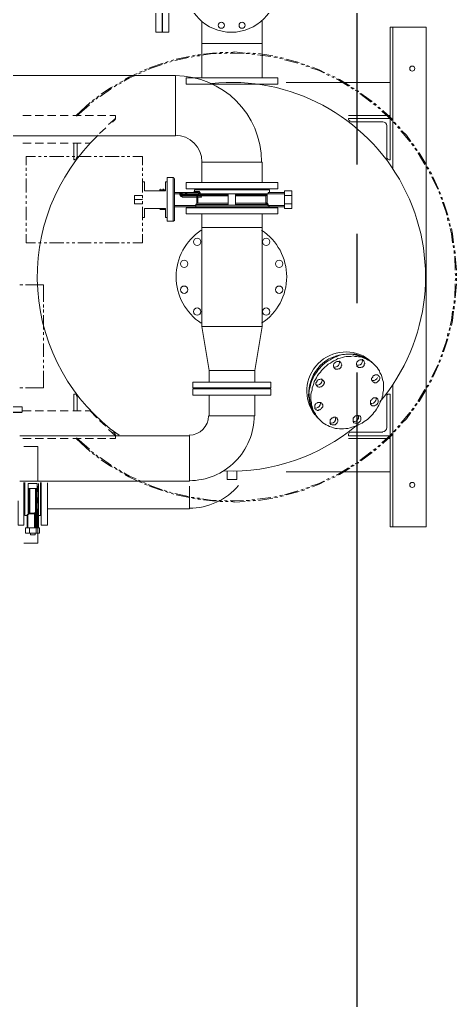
# Model space of a CAD drawing. Extents: x -18489 to 195597, y -1599 to 112111.
# Drawn here: x -15239.9 to -15082.3, y 7103.9 to 7457.1 of the extents above; entities that cross this region are included whole.
import ezdxf

# ---------------------------------------------------------------- set-up
doc = ezdxf.new("R2010")
doc.units = 0
doc.header["$LTSCALE"] = 100
doc.linetypes.add('X-CUB3-L10$0$COL-CEN-LIN', pattern=[3.25, 2.5, -0.25, 0.25, -0.25])
doc.layers.add('188K-SM-03-F10-MECH-EQ-Y2257103$0$Micron CUP L10 CDA EQU$0$M-PHASE1 AREA', color=252, linetype='Continuous')
doc.layers.add('X-CUB3-L10$0$CCL', color=8, linetype='X-CUB3-L10$0$COL-CEN-LIN')

# ---------------------------------------------------------------- blocks, each defined once
blk = doc.blocks.new('X-CUB3-L10$0$CUB3-10')
at = {"layer": 'X-CUB3-L10$0$CCL'}
blk.add_line((-2280, 0), (-2280, 9982.459), dxfattribs=at)
blk = doc.blocks.new('X-CUB3-L10')
at = {"layer": 'X-CUB3-L10$0$CCL'}
blk.add_blockref('X-CUB3-L10$0$CUB3-10', (-12838.15, -720), dxfattribs=at)
blk = doc.blocks.new('188K-SM-03-F10-MECH-EQ-Y2257103$0$矽品二林中科一期-設備-空調$0$ZIN280AH(OD1400TL2135) 外型圖-Model')
at = {"color": 0, "lineweight": 13}
for points in [[(4059.7, 7822.9), (4037.4, 7822.9), (4037.4, 8151.2), (4059.7, 8151.2)], [(4061.8, 7822.9), (4084.1, 7822.9), (4084.1, 8151.2), (4061.8, 8151.2)], [(4146.9, 7658.7), (4146.9, 7636.4), (4477.3, 7636.4), (4477.3, 7658.7)], [(4078, 7141.9), (4078, 7299.9), (4100.3, 7299.9), (4100.3, 7141.9)], [(4146.9, 7259.4), (4477.3, 7259.4), (4477.3, 7281.7), (4146.9, 7281.7)], [(4148.9, 7233.1), (4146.9, 7233.1), (4144.9, 7233.1), (4144.9, 7235.1), (4144.9, 7237.1), (4148.9, 7237.1), (4148.9, 7235.1)], [(4185.4, 7233.1), (4187.4, 7233.1), (4187.4, 7231), (4189.4, 7231), (4189.4, 7229), (4185.4, 7229)], [(4311.1, 7200.6), (4325.2, 7200.6), (4325.2, 7241.2), (4311.1, 7241.2), (4298.9, 7241.2), (4298.9, 7200.6)], [(4501.6, 7241.2), (4442.8, 7241.2)], [(4146.9, 7190.5), (4477.3, 7190.5), (4477.3, 7168.2), (4146.9, 7168.2)], [(4230, 6604.7), (4203.6, 6762.8), (4420.5, 6762.8), (4394.2, 6604.7)], [(4848.2, 6493.3), (4846.1, 6487.2), (4842.1, 6479.1), (4838, 6473), (4834, 6464.9), (4829.9, 6458.8), (4823.8, 6452.7), (4819.8, 6446.7), (4813.7, 6440.6), (4807.6, 6434.5), (4801.5, 6428.4), (4795.5, 6424.4), (4789.4, 6420.3), (4781.3, 6414.2), (4775.2, 6412.2), (4767.1, 6408.1), (4761, 6404.1), (4752.9, 6402.1), (4744.8, 6400), (4738.7, 6398), (4730.6, 6396), (4722.5, 6396), (4714.4, 6394), (4708.3, 6394), (4700.2, 6394), (4692.1, 6396), (4686, 6396), (4677.9, 6398), (4671.8, 6400), (4663.7, 6402.1), (4657.6, 6406.1), (4651.6, 6408.1), (4645.5, 6412.2), (4639.4, 6416.3), (4635.3, 6420.3), (4629.3, 6426.4), (4625.2, 6430.4), (4619.1, 6436.5), (4615.1, 6442.6), (4613.1, 6448.7), (4609, 6454.8), (4604.9, 6460.8), (4602.9, 6469), (4600.9, 6475), (4598.9, 6481.1), (4598.9, 6489.2), (4596.8, 6497.3), (4596.8, 6503.4), (4596.8, 6511.5), (4596.8, 6519.6), (4598.9, 6527.7), (4600.9, 6533.8), (4600.9, 6541.9), (4604.9, 6550), (4607, 6558.1), (4609, 6564.2), (4613.1, 6572.3), (4617.1, 6578.4), (4621.2, 6586.5), (4625.2, 6592.6), (4631.3, 6598.7), (4635.3, 6604.7), (4641.4, 6610.8), (4647.5, 6616.9), (4653.6, 6621), (4659.7, 6627), (4667.8, 6631.1), (4673.9, 6635.2), (4679.9, 6639.2), (4688, 6643.3), (4694.1, 6647.3), (4702.2, 6649.3), (4710.3, 6651.4), (4718.4, 6653.4), (4724.5, 6655.4), (4732.6, 6655.4), (4740.7, 6655.4), (4748.9, 6657.4), (4754.9, 6655.4), (4763, 6655.4), (4769.1, 6653.4), (4777.2, 6653.4), (4783.3, 6651.4), (4791.4, 6647.3), (4797.5, 6645.3), (4803.6, 6641.2), (4809.7, 6639.2), (4815.7, 6635.2), (4821.8, 6629.1), (4825.9, 6625), (4832, 6618.9), (4836, 6614.9), (4840.1, 6608.8), (4844.1, 6602.7), (4846.1, 6596.6), (4850.2, 6590.6), (4852.2, 6582.5), (4854.2, 6576.4), (4856.3, 6568.3), (4858.3, 6562.2), (4858.3, 6554.1), (4858.3, 6546), (4858.3, 6539.9), (4858.3, 6531.8), (4856.3, 6523.7), (4856.3, 6515.6), (4854.2, 6509.5), (4852.2, 6501.4)], [(4787.4, 6639.2), (4785.3, 6641.2), (4783.3, 6641.2), (4781.3, 6643.3), (4779.3, 6643.3), (4775.2, 6643.3), (4773.2, 6643.3), (4771.1, 6641.2), (4767.1, 6639.2), (4765.1, 6637.2), (4763, 6635.2), (4763, 6633.1), (4761, 6629.1), (4761, 6627), (4761, 6625), (4763, 6623), (4763, 6618.9), (4765.1, 6618.9), (4767.1, 6616.9), (4769.1, 6614.9), (4771.1, 6614.9), (4775.2, 6614.9), (4777.2, 6614.9), (4779.3, 6616.9), (4783.3, 6616.9), (4785.3, 6618.9), (4787.4, 6621), (4789.4, 6623), (4789.4, 6627), (4791.4, 6629.1), (4791.4, 6631.1), (4789.4, 6635.2), (4789.4, 6637.2)], [(4704.3, 6633.1), (4702.2, 6635.2), (4700.2, 6635.2), (4698.2, 6637.2), (4696.2, 6637.2), (4692.1, 6637.2), (4690.1, 6637.2), (4688, 6635.2), (4684, 6633.1), (4682, 6631.1), (4679.9, 6629.1), (4679.9, 6627), (4677.9, 6625), (4677.9, 6621), (4677.9, 6618.9), (4679.9, 6616.9), (4679.9, 6614.9), (4682, 6612.9), (4684, 6610.8), (4686, 6608.8), (4688, 6608.8), (4692.1, 6608.8), (4694.1, 6608.8), (4696.2, 6610.8), (4700.2, 6610.8), (4702.2, 6612.9), (4704.3, 6614.9), (4706.3, 6616.9), (4706.3, 6621), (4708.3, 6623), (4708.3, 6625), (4706.3, 6629.1), (4706.3, 6631.1)], [(4641.4, 6568.3), (4639.4, 6570.3), (4637.4, 6572.3), (4635.3, 6572.3), (4633.3, 6574.3), (4629.3, 6572.3), (4627.2, 6572.3), (4625.2, 6572.3), (4623.2, 6570.3), (4619.1, 6568.3), (4619.1, 6566.2), (4617.1, 6562.2), (4615.1, 6560.2), (4615.1, 6558.1), (4615.1, 6554.1), (4617.1, 6552.1), (4617.1, 6550), (4619.1, 6548), (4621.2, 6546), (4623.2, 6546), (4625.2, 6543.9), (4629.3, 6543.9), (4631.3, 6546), (4633.3, 6546), (4637.4, 6548), (4639.4, 6550), (4641.4, 6552.1), (4643.5, 6554.1), (4643.5, 6556.1), (4645.5, 6560.2), (4645.5, 6562.2), (4643.5, 6564.2), (4643.5, 6566.2)], [(4842.1, 6584.5), (4840.1, 6586.5), (4838, 6588.5), (4836, 6588.5), (4834, 6588.5), (4829.9, 6588.5), (4827.9, 6588.5), (4825.9, 6586.5), (4823.8, 6586.5), (4819.8, 6584.5), (4819.8, 6580.4), (4817.8, 6578.4), (4815.7, 6576.4), (4815.7, 6574.3), (4815.7, 6570.3), (4817.8, 6568.3), (4817.8, 6566.2), (4819.8, 6564.2), (4821.8, 6562.2), (4823.8, 6562.2), (4825.9, 6560.2), (4829.9, 6560.2), (4832, 6560.2), (4836, 6562.2), (4838, 6564.2), (4840.1, 6566.2), (4842.1, 6568.3), (4844.1, 6570.3), (4844.1, 6572.3), (4846.1, 6574.3), (4846.1, 6578.4), (4846.1, 6580.4), (4844.1, 6582.5)], [(4171.2, 6541.9), (4452.9, 6541.9), (4452.9, 6562.2), (4171.2, 6562.2)], [(4171.2, 6537.9), (4452.9, 6537.9), (4452.9, 6515.6), (4171.2, 6515.6)], [(4838, 6501.4), (4836, 6503.4), (4834, 6505.4), (4829.9, 6505.4), (4827.9, 6505.4), (4825.9, 6505.4), (4821.8, 6505.4), (4819.8, 6503.4), (4817.8, 6501.4), (4815.7, 6499.4), (4813.7, 6497.3), (4811.7, 6495.3), (4811.7, 6493.3), (4811.7, 6489.2), (4811.7, 6487.2), (4811.7, 6485.2), (4811.7, 6483.1), (4813.7, 6481.1), (4815.7, 6479.1), (4817.8, 6477.1), (4821.8, 6477.1), (4823.8, 6477.1), (4825.9, 6477.1), (4829.9, 6479.1), (4832, 6481.1), (4834, 6481.1), (4836, 6483.1), (4838, 6487.2), (4840.1, 6489.2), (4840.1, 6491.2), (4840.1, 6495.3), (4840.1, 6497.3), (4838, 6499.4)], [(3555.1, 6473), (3555.1, 6454.8), (3429.4, 6454.8), (3429.4, 6473)], [(4637.4, 6485.2), (4635.3, 6487.2), (4633.3, 6489.2), (4629.3, 6489.2), (4627.2, 6489.2), (4625.2, 6489.2), (4621.2, 6489.2), (4619.1, 6487.2), (4617.1, 6487.2), (4615.1, 6485.2), (4613.1, 6483.1), (4611, 6479.1), (4611, 6477.1), (4611, 6475), (4611, 6471), (4611, 6469), (4611, 6466.9), (4613.1, 6464.9), (4615.1, 6462.9), (4617.1, 6462.9), (4621.2, 6460.8), (4623.2, 6460.8), (4625.2, 6462.9), (4629.3, 6462.9), (4631.3, 6464.9), (4633.3, 6466.9), (4635.3, 6469), (4637.4, 6471), (4639.4, 6473), (4639.4, 6475), (4639.4, 6479.1), (4639.4, 6481.1), (4637.4, 6483.1)], [(4692.1, 6432.5), (4690.1, 6434.5), (4688, 6434.5), (4686, 6436.5), (4682, 6436.5), (4679.9, 6436.5), (4675.9, 6434.5), (4673.9, 6434.5), (4671.8, 6432.5), (4669.8, 6430.4), (4667.8, 6428.4), (4665.8, 6426.4), (4665.8, 6422.3), (4665.8, 6420.3), (4665.8, 6418.3), (4665.8, 6414.2), (4667.8, 6412.2), (4667.8, 6410.2), (4669.8, 6410.2), (4673.9, 6408.1), (4675.9, 6408.1), (4677.9, 6408.1), (4682, 6408.1), (4684, 6408.1), (4686, 6410.2), (4688, 6412.2), (4690.1, 6414.2), (4692.1, 6416.3), (4694.1, 6420.3), (4694.1, 6422.3), (4694.1, 6424.4), (4694.1, 6426.4), (4692.1, 6430.4)], [(4775.2, 6438.5), (4773.2, 6440.6), (4771.1, 6440.6), (4769.1, 6442.6), (4765.1, 6442.6), (4763, 6442.6), (4761, 6440.6), (4757, 6440.6), (4754.9, 6438.5), (4752.9, 6436.5), (4750.9, 6434.5), (4748.9, 6432.5), (4748.9, 6428.4), (4748.9, 6426.4), (4748.9, 6424.4), (4748.9, 6420.3), (4750.9, 6418.3), (4750.9, 6416.3), (4752.9, 6416.3), (4757, 6414.2), (4759, 6414.2), (4761, 6414.2), (4765.1, 6414.2), (4767.1, 6414.2), (4769.1, 6416.3), (4771.1, 6418.3), (4773.2, 6420.3), (4775.2, 6422.3), (4777.2, 6426.4), (4777.2, 6428.4), (4777.2, 6430.4), (4777.2, 6434.5), (4777.2, 6436.5)], [(3609.8, 6057.5), (3609.8, 6053.5), (3605.7, 6053.5), (3605.7, 6057.5)], [(3609.8, 6041.3), (3609.8, 6037.2), (3605.7, 6037.2), (3605.7, 6041.3)]]:
    blk.add_lwpolyline(points, close=True, dxfattribs=at)
for points in [[(4203.6, 7863.4), (4203.6, 7658.7)], [(4420.5, 7863.4), (4420.5, 7658.7)], [(4882.6, 6369.6), (4882.6, 6041.3), (5012.3, 6041.3), (5012.3, 7841.1), (4882.6, 7841.1), (4882.6, 7512.8)], [(4892.8, 7332.4), (4892.8, 7841.1)], [(4203.6, 7782.3), (4420.5, 7782.3)], [(4179.3, 7739.8), (4169.2, 7737.7)], [(4195.5, 7737.7), (4185.4, 7737.7)], [(4199.6, 7741.8), (4189.4, 7741.8)], [(4254.3, 7745.9), (4242.1, 7745.9), (4203.6, 7739.8)], [(4258.4, 7747.9), (4242.1, 7747.9), (4209.7, 7743.8)], [(4274.6, 7745.9), (4264.4, 7745.9)], [(4278.6, 7749.9), (4268.5, 7749.9)], [(4294.8, 7747.9), (4284.7, 7745.9)], [(4298.9, 7749.9), (4288.8, 7749.9)], [(4353.6, 7745.9), (4321.2, 7747.9), (4305, 7747.9)], [(4359.7, 7747.9), (4321.2, 7751.9), (4309, 7749.9)], [(4373.9, 7745.9), (4363.8, 7745.9)], [(4377.9, 7747.9), (4367.8, 7747.9)], [(4394.2, 7743.8), (4384, 7743.8)], [(4398.2, 7745.9), (4388.1, 7747.9)], [(4452.9, 7735.7), (4404.3, 7741.8)], [(4459, 7737.7), (4408.3, 7745.9)], [(4059.7, 7707.3), (4013.1, 7691.1), (4011.1, 7689.1)], [(4063.8, 7711.4), (4015.1, 7695.2)], [(4078, 7713.4), (4067.8, 7709.4)], [(4082, 7717.5), (4071.9, 7713.4)], [(4096.2, 7719.5), (4088.1, 7715.4)], [(4102.3, 7723.6), (4092.2, 7719.5)], [(4155, 7731.7), (4106.3, 7721.5)], [(4159, 7735.7), (4110.4, 7725.6)], [(4175.3, 7735.7), (4165.1, 7733.7)], [(4473.2, 7731.7), (4463.1, 7733.7)], [(4477.3, 7733.7), (4467.1, 7735.7)], [(4493.5, 7727.6), (4483.3, 7729.6)], [(4497.5, 7729.6), (4487.4, 7731.7)], [(4550.2, 7711.4), (4501.6, 7723.6)], [(4554.3, 7713.4), (4507.7, 7725.6)], [(4568.5, 7705.3), (4560.4, 7709.4)], [(4574.5, 7707.3), (4564.4, 7709.4)], [(4592.8, 7699.2), (4582.7, 7703.3)], [(3966.5, 7668.8), (3942.2, 7658.7), (3921.9, 7646.5)], [(3970.6, 7674.9), (3940.1, 7660.7), (3926, 7652.6)], [(3984.7, 7676.9), (3974.6, 7672.9)], [(3988.8, 7683), (3978.7, 7679)], [(4003, 7685), (3992.8, 7681)], [(4007, 7691.1), (3996.9, 7687.1)], [(4588.7, 7699.2), (4578.6, 7701.3)], [(4643.5, 7676.9), (4627.2, 7685), (4596.8, 7695.2)], [(4647.5, 7676.9), (4627.2, 7687.1), (4602.9, 7697.2)], [(4661.7, 7666.8), (4653.6, 7670.9)], [(4665.8, 7668.8), (4657.6, 7672.9)], [(2387.6, 7449.9), (4108.4, 7449.9), (4108.4, 7666.8), (2387.6, 7666.8)], [(3895.6, 7632.3), (3887.5, 7626.3)], [(3899.6, 7636.4), (3891.5, 7632.3)], [(3913.8, 7640.5), (3903.7, 7636.4)], [(3917.9, 7646.5), (3907.7, 7642.5)], [(4882.6, 7642.5), (4507.7, 7642.5)], [(4679.9, 7658.7), (4671.8, 7662.8)], [(4684, 7660.7), (4675.9, 7664.8)], [(4732.6, 7628.3), (4698.2, 7650.6), (4688, 7654.6)], [(4736.7, 7630.3), (4700.2, 7652.6), (4694.1, 7654.6)], [(3877.3, 7622.2), (3873.3, 7618.2), (3836.8, 7591.8)], [(3881.4, 7626.3), (3873.3, 7622.2), (3840.8, 7599.9)], [(4748.9, 7618.2), (4740.7, 7624.2)], [(4752.9, 7620.2), (4744.8, 7624.2)], [(4767.1, 7608), (4765.1, 7610.1), (4757, 7614.1)], [(4769.1, 7608), (4767.1, 7612.1), (4761, 7614.1)], [(4813.7, 7571.5), (4773.2, 7601.9)], [(4817.8, 7573.6), (4777.2, 7601.9)], [(3800.3, 7569.5), (3749.6, 7522.9)], [(3798.3, 7561.4), (3751.7, 7520.9)], [(3812.5, 7575.6), (3810.4, 7573.6), (3804.4, 7569.5)], [(3816.5, 7581.7), (3808.4, 7575.6)], [(3828.7, 7587.8), (3820.6, 7581.7)], [(3832.7, 7593.8), (3824.6, 7587.8)], [(4829.9, 7559.4), (4827.9, 7561.4), (4821.8, 7565.5)], [(4834, 7561.4), (4829.9, 7563.4), (4825.9, 7567.5)], [(4844.1, 7547.2), (4838, 7553.3)], [(4848.2, 7547.2), (4842.1, 7553.3)], [(4888.7, 7504.7), (4886.7, 7508.7), (4852.2, 7539.1)], [(4892.8, 7506.7), (4888.7, 7510.7), (4856.3, 7541.1)], [(3587.5, 7522.9), (3557.1, 7522.9)], [(3632.1, 7522.9), (3601.7, 7522.9)], [(3676.7, 7522.9), (3646.3, 7522.9)], [(3721.3, 7522.9), (3692.9, 7522.9)], [(3767.9, 7522.9), (3737.5, 7522.9)], [(3812.5, 7522.9), (3782.1, 7522.9)], [(3857, 7522.9), (3826.6, 7522.9)], [(3867.2, 7490.5), (3891.5, 7512.8), (3891.5, 7522.9), (3871.2, 7522.9)], [(3877.3, 7500.6), (3883.4, 7500.6)], [(3889.5, 7512.8), (3891.5, 7512.8), (3891.5, 7508.7)], [(4882.6, 7522.9), (4732.6, 7522.9)], [(4878.6, 7362.8), (4882.6, 7362.8), (4882.6, 7512.8), (4732.6, 7512.8), (4732.6, 7508.7)], [(4856.3, 7500.6), (4740.7, 7500.6)], [(4902.9, 7490.5), (4894.8, 7498.6)], [(4904.9, 7490.5), (4898.8, 7498.6)], [(3834.8, 7458), (3857, 7478.3)], [(4870.5, 7484.4), (4870.5, 7370.9)], [(4915.1, 7476.3), (4909, 7482.4)], [(4919.1, 7476.3), (4913, 7484.4)], [(4953.6, 7429.7), (4937.3, 7449.9), (4921.1, 7468.2)], [(4957.6, 7429.7), (4941.4, 7452), (4925.2, 7468.2)], [(3587.5, 7423.6), (3557.1, 7423.6)], [(3632.1, 7423.6), (3601.7, 7423.6)], [(3676.7, 7423.6), (3646.3, 7423.6)], [(3721.3, 7423.6), (3692.9, 7423.6)], [(3767.9, 7423.6), (3737.5, 7423.6)], [(3741.5, 7423.6), (3741.5, 7362.8), (3745.6, 7362.8)], [(3753.7, 7423.6), (3753.7, 7370.9)], [(3824.6, 7447.9), (3800.3, 7423.6), (3782.1, 7423.6)], [(4965.7, 7413.5), (4959.6, 7421.6)], [(4969.8, 7413.5), (4963.7, 7421.6)], [(4977.9, 7397.2), (4971.8, 7405.3)], [(4979.9, 7397.2), (4973.8, 7405.3)], [(5008.3, 7346.6), (4984, 7387.1), (4984, 7389.1)], [(5012.3, 7346.6), (4988, 7389.1), (4986, 7389.1)], [(3569.2, 7344.5), (3569.2, 7374.9), (3603.7, 7374.9)], [(3624, 7374.9), (3613.8, 7374.9)], [(3644.2, 7374.9), (3634.1, 7374.9)], [(3705, 7374.9), (3654.4, 7374.9)], [(3725.3, 7374.9), (3715.2, 7374.9)], [(3745.6, 7374.9), (3735.4, 7374.9)], [(3804.4, 7374.9), (3755.7, 7374.9)], [(3824.6, 7374.9), (3814.5, 7374.9)], [(3844.9, 7374.9), (3834.8, 7374.9)], [(3905.7, 7374.9), (3855, 7374.9)], [(3923.9, 7374.9), (3913.8, 7374.9)], [(3944.2, 7374.9), (3934.1, 7374.9)], [(3954.3, 7374.9), (3988.8, 7374.9), (3988.8, 7344.5)], [(4203.6, 7281.7), (4203.6, 7354.7), (4420.5, 7354.7), (4420.5, 7281.7)], [(3569.2, 7324.3), (3569.2, 7334.4)], [(3569.2, 7306), (3569.2, 7314.1)], [(3988.8, 7334.4), (3988.8, 7324.3)], [(3988.8, 7314.1), (3988.8, 7306)], [(5018.4, 7328.3), (5014.4, 7338.5)], [(5022.5, 7330.4), (5016.4, 7338.5)], [(5028.6, 7312.1), (5024.5, 7318.2), (5024.5, 7320.2)], [(5032.6, 7312.1), (5028.6, 7320.2), (5026.5, 7320.2)], [(3569.2, 7245.2), (3569.2, 7295.9)], [(3988.8, 7295.9), (3988.8, 7245.2)], [(4078, 7283.7), (4071.9, 7283.7), (4071.9, 7251.3), (3996.9, 7251.3), (3996.9, 7283.7), (3988.8, 7283.7)], [(4104.3, 7295.9), (4104.3, 7143.9)], [(5054.9, 7257.4), (5032.6, 7302)], [(5056.9, 7257.4), (5036.7, 7302)], [(4053.7, 7253.3), (4053.7, 7251.3)], [(4063.8, 7251.3), (4063.8, 7255.4), (4055.7, 7255.4), (4055.7, 7251.3)], [(4065.8, 7253.3), (4065.8, 7251.3)], [(4071.9, 7255.4), (4067.8, 7255.4), (4067.8, 7251.3)], [(4104.3, 7241.2), (4124.6, 7241.2), (4124.6, 7243.2), (4126.6, 7243.2), (4128.6, 7245.2), (4130.7, 7245.2), (4132.7, 7245.2), (4134.7, 7245.2)], [(4104.3, 7245.2), (4132.7, 7245.2)], [(4146.9, 7245.2), (4134.7, 7245.2), (4132.7, 7245.2), (4132.7, 7243.2), (4132.7, 7241.2), (4128.6, 7241.2), (4128.6, 7237.1), (4132.7, 7237.1), (4132.7, 7241.2), (4144.9, 7241.2), (4144.9, 7243.2), (4146.9, 7245.2), (4148.9, 7245.2), (4148.9, 7243.2), (4148.9, 7241.2), (4193.5, 7241.2), (4193.5, 7239.1), (4193.5, 7237.1), (4148.9, 7237.1), (4148.9, 7241.2), (4144.9, 7241.2), (4144.9, 7237.1), (4132.7, 7237.1), (4132.7, 7235.1), (4132.7, 7233.1), (4134.7, 7233.1), (4146.9, 7233.1)], [(4148.9, 7245.2), (4189.4, 7245.2), (4191.5, 7245.2), (4191.5, 7243.2), (4193.5, 7243.2), (4193.5, 7241.2)], [(4446.9, 7245.2), (4446.9, 7255.4), (4311.1, 7255.4), (4177.3, 7255.4), (4177.3, 7249.3), (4193.5, 7249.3), (4195.5, 7249.3), (4195.5, 7247.3), (4195.5, 7245.2), (4197.6, 7245.2), (4197.6, 7243.2), (4197.6, 7241.2), (4298.9, 7241.2)], [(4325.2, 7241.2), (4442.8, 7241.2), (4442.8, 7243.2), (4442.8, 7245.2), (4501.6, 7245.2), (4442.8, 7245.2)], [(4501.6, 7204.7), (4501.6, 7188.5), (4527.9, 7188.5), (4527.9, 7251.3), (4501.6, 7251.3), (4501.6, 7235.1), (4501.6, 7204.7), (4527.9, 7204.7)], [(5061, 7239.1), (5059, 7247.3), (5059, 7249.3)], [(5065, 7239.1), (5061, 7249.3)], [(3569.2, 7225), (3569.2, 7235.1)], [(3569.2, 7204.7), (3569.2, 7214.8)], [(3988.8, 7204.7), (3960.4, 7204.7), (3960.4, 7235.1), (3988.8, 7235.1)], [(3988.8, 7220.9), (3960.4, 7220.9)], [(3988.8, 7235.1), (3988.8, 7225)], [(3988.8, 7214.8), (3988.8, 7204.7)], [(4128.6, 7237.1), (4124.6, 7237.1), (4124.6, 7241.2), (4128.6, 7241.2)], [(4298.9, 7202.7), (4185.4, 7202.7), (4185.4, 7229), (4132.7, 7229), (4132.7, 7233.1), (4134.7, 7233.1)], [(4148.9, 7233.1), (4195.5, 7233.1)], [(4298.9, 7206.7), (4189.4, 7206.7), (4189.4, 7229), (4199.6, 7229), (4201.6, 7229), (4201.6, 7231), (4203.6, 7233.1)], [(4197.6, 7241.2), (4193.5, 7241.2), (4197.6, 7241.2)], [(4193.5, 7237.1), (4195.5, 7235.1), (4199.6, 7235.1)], [(4298.9, 7233.1), (4203.6, 7233.1), (4201.6, 7235.1), (4199.6, 7237.1), (4298.9, 7237.1)], [(4325.2, 7237.1), (4438.7, 7237.1), (4438.7, 7206.7)], [(4325.2, 7233.1), (4434.7, 7233.1), (4434.7, 7206.7), (4436.7, 7206.7), (4438.7, 7206.7), (4438.7, 7202.7)], [(4438.7, 7237.1), (4438.7, 7237.1)], [(4501.6, 7235.1), (4527.9, 7235.1)], [(5069.1, 7220.9), (5065, 7229)], [(5071.1, 7220.9), (5069.1, 7229)], [(5087.3, 7164.2), (5085.3, 7174.3), (5071.1, 7210.8)], [(5091.4, 7164.2), (5087.3, 7174.3), (5075.2, 7210.8)], [(3569.2, 7145.9), (3569.2, 7194.6)], [(3988.8, 7194.6), (3988.8, 7145.9)], [(3988.8, 7156), (3996.9, 7156), (3996.9, 7188.5), (4071.9, 7188.5), (4071.9, 7156), (4078, 7156)], [(4053.7, 7188.5), (4053.7, 7186.4)], [(4055.7, 7188.5), (4055.7, 7184.4), (4063.8, 7184.4), (4063.8, 7188.5)], [(4065.8, 7188.5), (4065.8, 7186.4)], [(4067.8, 7188.5), (4067.8, 7184.4), (4071.9, 7184.4)], [(4298.9, 7200.6), (4181.3, 7200.6), (4181.3, 7198.6), (4181.3, 7196.6), (4181.3, 7194.6), (4104.3, 7194.6)], [(4104.3, 7198.6), (4181.3, 7198.6)], [(4177.3, 7194.6), (4177.3, 7194.6)], [(4177.3, 7194.6), (4311.1, 7194.6), (4444.8, 7194.6)], [(4185.4, 7202.7), (4185.4, 7202.7)], [(4325.2, 7202.7), (4438.7, 7202.7), (4436.7, 7204.7), (4434.7, 7204.7), (4434.7, 7206.7), (4325.2, 7206.7)], [(4325.2, 7200.6), (4440.8, 7200.6), (4440.8, 7198.6), (4444.8, 7198.6), (4444.8, 7200.6), (4440.8, 7200.6)], [(4444.8, 7198.6), (4501.6, 7198.6), (4444.8, 7198.6), (4444.8, 7196.6), (4446.9, 7194.6), (4501.6, 7194.6), (4446.9, 7194.6)], [(4203.6, 7168.2), (4203.6, 6762.8)], [(4420.5, 7168.2), (4420.5, 6762.8)], [(5091.4, 7143.9), (5089.4, 7154)], [(5095.4, 7143.9), (5093.4, 7154)], [(3569.2, 7125.6), (3569.2, 7135.8)], [(3569.2, 7105.4), (3569.2, 7115.5)], [(3988.8, 7135.8), (3988.8, 7125.6)], [(3988.8, 7115.5), (3988.8, 7105.4)], [(4203.6, 7119.6), (4420.5, 7119.6)], [(5097.5, 7123.6), (5095.4, 7133.7)], [(5099.5, 7123.6), (5097.5, 7133.7)], [(5107.6, 7064.8), (5103.5, 7097.3), (5099.5, 7115.5)], [(5111.7, 7064.8), (5107.6, 7097.3), (5103.5, 7115.5)], [(3603.7, 7064.8), (3569.2, 7064.8), (3569.2, 7095.2)], [(3988.8, 7095.2), (3988.8, 7064.8), (3954.3, 7064.8)], [(3624, 7064.8), (3613.8, 7064.8)], [(3644.2, 7064.8), (3634.1, 7064.8)], [(3705, 7064.8), (3654.4, 7064.8)], [(3725.3, 7064.8), (3715.2, 7064.8)], [(3745.6, 7064.8), (3735.4, 7064.8)], [(3804.4, 7064.8), (3755.7, 7064.8)], [(3824.6, 7064.8), (3814.5, 7064.8)], [(3844.9, 7064.8), (3834.8, 7064.8)], [(3905.7, 7064.8), (3855, 7064.8)], [(3923.9, 7064.8), (3913.8, 7064.8)], [(3944.2, 7064.8), (3934.1, 7064.8)], [(5111.7, 7046.6), (5109.6, 7054.7)], [(5113.7, 7046.6), (5113.7, 7054.7)], [(5113.7, 7026.3), (5113.7, 7036.5)], [(5117.7, 7026.3), (5115.7, 7036.5)], [(5117.7, 6965.5), (5115.7, 7016.2)], [(5121.8, 6965.5), (5117.7, 7016.2)], [(5119.8, 6945.3), (5117.7, 6955.4)], [(5117.7, 6927), (5119.8, 6937.1)], [(5121.8, 6945.3), (5121.8, 6955.4)], [(5121.8, 6927), (5121.8, 6937.1)], [(3557.1, 6912.8), (3546.9, 6912.8)], [(3632.1, 6852), (3632.1, 6912.8), (3567.2, 6912.8)], [(5115.7, 6866.2), (5117.7, 6916.9)], [(5117.7, 6866.2), (5121.8, 6916.9)], [(5113.7, 6845.9), (5113.7, 6856.1)], [(5115.7, 6845.9), (5117.7, 6856.1)], [(3632.1, 6841.9), (3632.1, 6831.8)], [(3632.1, 6823.6), (3632.1, 6813.5)], [(5109.6, 6825.7), (5111.7, 6835.8)], [(5113.7, 6825.7), (5113.7, 6835.8)], [(3632.1, 6803.4), (3632.1, 6752.7)], [(5099.5, 6766.9), (5103.5, 6785.1), (5107.6, 6817.6)], [(5103.5, 6766.9), (5107.6, 6785.1), (5111.7, 6817.6)], [(5095.4, 6748.7), (5097.5, 6758.8)], [(5097.5, 6748.7), (5099.5, 6758.8)], [(3632.1, 6742.6), (3632.1, 6732.4)], [(3632.1, 6722.3), (3632.1, 6712.2)], [(5071.1, 6671.6), (5085.3, 6708.1), (5087.3, 6718.2)], [(5075.2, 6671.6), (5087.3, 6708.1), (5091.4, 6718.2)], [(5089.4, 6728.4), (5091.4, 6738.5)], [(5093.4, 6728.4), (5095.4, 6738.5)], [(3632.1, 6702), (3632.1, 6653.4)], [(3632.1, 6643.3), (3632.1, 6633.1)], [(4621.2, 6432.5), (4621.2, 6434.5), (4617.1, 6438.5), (4613.1, 6444.6), (4609, 6450.7), (4604.9, 6456.8), (4600.9, 6462.9), (4598.9, 6469), (4594.8, 6475), (4592.8, 6483.1), (4592.8, 6489.2), (4590.8, 6497.3), (4590.8, 6503.4), (4588.7, 6511.5), (4588.7, 6519.6), (4590.8, 6527.7), (4590.8, 6533.8), (4592.8, 6541.9), (4594.8, 6550), (4596.8, 6558.1), (4598.9, 6564.2), (4602.9, 6572.3), (4604.9, 6578.4), (4609, 6586.5), (4613.1, 6592.6), (4619.1, 6600.7), (4623.2, 6606.8), (4629.3, 6612.9), (4633.3, 6618.9), (4639.4, 6625), (4645.5, 6629.1), (4653.6, 6635.2), (4659.7, 6639.2), (4665.8, 6643.3), (4673.9, 6647.3), (4679.9, 6651.4), (4688, 6653.4), (4694.1, 6657.4), (4702.2, 6659.5), (4710.3, 6661.5), (4718.4, 6661.5), (4724.5, 6663.5), (4732.6, 6663.5), (4740.7, 6663.5), (4748.9, 6663.5), (4754.9, 6663.5), (4763, 6661.5), (4769.1, 6659.5), (4777.2, 6657.4), (4783.3, 6655.4), (4789.4, 6653.4), (4795.5, 6649.3), (4801.5, 6645.3), (4807.6, 6641.2), (4813.7, 6637.2), (4817.8, 6633.1)], [(5059, 6633.1), (5059, 6635.2), (5061, 6643.3)], [(5061, 6633.1), (5065, 6643.3)], [(5065, 6653.4), (5069.1, 6661.5)], [(5069.1, 6653.4), (5071.1, 6661.5)], [(3632.1, 6623), (3632.1, 6612.9)], [(5032.6, 6580.4), (5054.9, 6625)], [(5036.7, 6580.4), (5056.9, 6625)], [(3632.1, 6602.7), (3632.1, 6541.9), (3567.2, 6541.9)], [(4230, 6604.7), (4230, 6562.2)], [(4394.2, 6604.7), (4394.2, 6562.2)], [(3557.1, 6541.9), (3546.9, 6541.9)], [(4892.8, 6550), (4892.8, 6041.3)], [(5014.4, 6543.9), (5018.4, 6552.1)], [(5016.4, 6543.9), (5022.5, 6552.1)], [(5024.5, 6562.2), (5028.6, 6570.3)], [(5026.5, 6562.2), (5028.6, 6562.2), (5032.6, 6570.3)], [(3741.5, 6458.8), (3741.5, 6519.6), (3745.6, 6519.6)], [(3753.7, 6458.8), (3753.7, 6511.5)], [(4230, 6515.6), (4230, 6440.6), (4394.2, 6440.6), (4394.2, 6515.6)], [(4878.6, 6519.6), (4882.6, 6519.6), (4882.6, 6369.6), (4732.6, 6369.6), (4732.6, 6373.7)], [(4870.5, 6398), (4870.5, 6511.5)], [(4984, 6493.3), (4984, 6495.3), (5008.3, 6535.8)], [(4986, 6493.3), (4988, 6493.3), (5012.3, 6535.8)], [(4959.6, 6460.8), (4965.7, 6469)], [(4963.7, 6460.8), (4969.8, 6469)], [(4971.8, 6477.1), (4977.9, 6485.2)], [(4973.8, 6477.1), (4979.9, 6485.2)], [(3553, 6452.7), (3433.4, 6452.7)], [(3587.5, 6458.8), (3557.1, 6458.8)], [(3632.1, 6458.8), (3601.7, 6458.8)], [(3676.7, 6458.8), (3646.3, 6458.8)], [(3721.3, 6458.8), (3692.9, 6458.8)], [(3767.9, 6458.8), (3737.5, 6458.8)], [(3824.6, 6434.5), (3800.3, 6458.8), (3782.1, 6458.8)], [(4921.1, 6414.2), (4937.3, 6432.5), (4953.6, 6452.7)], [(4925.2, 6414.2), (4941.4, 6430.4), (4957.6, 6452.7)], [(3834.8, 6424.4), (3857, 6404.1)], [(4909, 6400), (4915.1, 6406.1)], [(4913, 6398), (4919.1, 6406.1)], [(3546.9, 6369.6), (4159, 6369.6), (4159, 6205.5), (3546.9, 6205.5)], [(3751.7, 6361.5), (3798.3, 6321)], [(3867.2, 6391.9), (3891.5, 6369.6), (3891.5, 6359.5), (3871.2, 6359.5)], [(3891.5, 6369.6), (3891.5, 6373.7)], [(4856.3, 6381.8), (4740.7, 6381.8)], [(4852.2, 6343.3), (4886.7, 6373.7), (4888.7, 6377.7)], [(4856.3, 6341.3), (4888.7, 6371.7), (4892.8, 6375.7)], [(4894.8, 6383.8), (4902.9, 6391.9)], [(4898.8, 6383.8), (4904.9, 6391.9)], [(3587.5, 6359.5), (3557.1, 6359.5)], [(3611.8, 6207.5), (3611.8, 6331.1), (3561.1, 6331.1)], [(3632.1, 6359.5), (3601.7, 6359.5)], [(3676.7, 6359.5), (3646.3, 6359.5)], [(3721.3, 6359.5), (3692.9, 6359.5)], [(3767.9, 6359.5), (3737.5, 6359.5)], [(3749.6, 6359.5), (3800.3, 6312.9)], [(3812.5, 6359.5), (3782.1, 6359.5)], [(3857, 6359.5), (3826.6, 6359.5)], [(4882.6, 6359.5), (4732.6, 6359.5)], [(4838, 6329.1), (4844.1, 6335.2)], [(4842.1, 6329.1), (4848.2, 6335.2)], [(3804.4, 6312.9), (3810.4, 6308.8), (3812.5, 6306.8)], [(3808.4, 6306.8), (3816.5, 6300.7)], [(3820.6, 6300.7), (3828.7, 6294.6)], [(3824.6, 6294.6), (3832.7, 6288.6)], [(3836.8, 6290.6), (3873.3, 6264.2), (3877.3, 6260.2)], [(4773.2, 6280.5), (4813.7, 6310.9)], [(4777.2, 6278.4), (4817.8, 6308.8)], [(4821.8, 6316.9), (4827.9, 6321), (4829.9, 6323)], [(4825.9, 6314.9), (4829.9, 6319), (4834, 6321)], [(3840.8, 6282.5), (3873.3, 6260.2), (3881.4, 6256.1)], [(3887.5, 6256.1), (3895.6, 6250.1)], [(4688, 6227.8), (4698.2, 6231.8), (4732.6, 6254.1)], [(4740.7, 6258.2), (4748.9, 6264.2)], [(4744.8, 6258.2), (4752.9, 6262.2)], [(4757, 6268.3), (4765.1, 6272.3), (4767.1, 6274.4)], [(4761, 6268.3), (4767.1, 6270.3), (4769.1, 6274.4)], [(3891.5, 6250.1), (3899.6, 6246)], [(3903.7, 6246), (3913.8, 6239.9)], [(3907.7, 6239.9), (3917.9, 6235.9)], [(3921.9, 6235.9), (3942.2, 6223.7), (3966.5, 6213.6)], [(3926, 6229.8), (3940.1, 6221.7), (3970.6, 6207.5)], [(4294.8, 6241.9), (4294.8, 6211.5), (4329.3, 6211.5), (4329.3, 6241.9)], [(4882.6, 6239.9), (4507.7, 6239.9)], [(4671.8, 6219.7), (4679.9, 6223.7)], [(4675.9, 6217.6), (4684, 6221.7)], [(4694.1, 6227.8), (4700.2, 6229.8), (4736.7, 6252.1)], [(3540.9, 6134.5), (3540.9, 6047.4), (3561.1, 6047.4), (3561.1, 6201.4)], [(3573.3, 6081.8), (3565.2, 6081.8), (3565.2, 6201.4)], [(3573.3, 6037.2), (3573.3, 6083.9), (3573.3, 6085.9), (3575.3, 6085.9), (3577.3, 6085.9), (3577.3, 6179.1), (3577.3, 6197.4), (3609.8, 6197.4), (3609.8, 6179.1)], [(3613.8, 6197.4), (3613.8, 6057.5), (3613.8, 6055.5), (3611.8, 6053.5), (3609.8, 6053.5), (3609.8, 6041.3), (3611.8, 6041.3), (3613.8, 6041.3), (3613.8, 6055.5)], [(3611.8, 6167), (3611.8, 6187.2)], [(3621.9, 6201.4), (3621.9, 6081.8), (3613.8, 6081.8)], [(3646.3, 6199.4), (3646.3, 6047.4), (3624, 6047.4), (3624, 6201.4)], [(4159, 6187.2), (4159, 6106.1), (3646.3, 6106.1)], [(3974.6, 6209.5), (3984.7, 6205.5)], [(3978.7, 6203.4), (3988.8, 6199.4)], [(3992.8, 6201.4), (4003, 6197.4)], [(3996.9, 6195.3), (4007, 6191.3)], [(4011.1, 6193.3), (4013.1, 6191.3), (4059.7, 6175.1)], [(4015.1, 6187.2), (4063.8, 6171)], [(4578.6, 6181.1), (4588.7, 6183.2)], [(4582.7, 6179.1), (4592.8, 6183.2)], [(4596.8, 6187.2), (4627.2, 6197.4), (4643.5, 6205.5)], [(4602.9, 6185.2), (4627.2, 6195.3), (4647.5, 6205.5)], [(4653.6, 6211.5), (4661.7, 6215.6)], [(4657.6, 6209.5), (4665.8, 6213.6)], [(3577.3, 6179.1), (3609.8, 6179.1), (3609.8, 6057.5)], [(3579.4, 6179.1), (3579.4, 6087.9), (3599.6, 6087.9), (3603.7, 6087.9)], [(3599.6, 6089.9), (3583.4, 6089.9), (3583.4, 6179.1)], [(3603.7, 6179.1), (3603.7, 6057.5), (3603.7, 6055.5), (3603.7, 6053.5), (3605.7, 6053.5), (3605.7, 6041.3), (3603.7, 6041.3), (3603.7, 6055.5)], [(4067.8, 6173), (4078, 6169)], [(4071.9, 6169), (4082, 6164.9)], [(4088.1, 6167), (4088.1, 6164.9), (4096.2, 6162.9)], [(4092.2, 6162.9), (4102.3, 6158.8)], [(4106.3, 6160.9), (4155, 6150.7)], [(4110.4, 6156.8), (4159, 6146.7)], [(4463.1, 6148.7), (4473.2, 6150.7)], [(4467.1, 6146.7), (4477.3, 6148.7)], [(4483.3, 6152.8), (4493.5, 6154.8)], [(4487.4, 6150.7), (4497.5, 6152.8)], [(4501.6, 6156.8), (4550.2, 6171)], [(4507.7, 6156.8), (4554.3, 6169)], [(4560.4, 6173), (4568.5, 6177.1)], [(4564.4, 6171), (4574.5, 6175.1)], [(3611.8, 6126.4), (3611.8, 6146.7)], [(4165.1, 6146.7), (4175.3, 6146.7)], [(4169.2, 6144.7), (4179.3, 6142.6)], [(4185.4, 6144.7), (4195.5, 6144.7)], [(4189.4, 6140.6), (4199.6, 6140.6)], [(4203.6, 6142.6), (4242.1, 6136.6), (4254.3, 6136.6)], [(4209.7, 6138.6), (4242.1, 6134.5), (4258.4, 6134.5)], [(4264.4, 6136.6), (4274.6, 6136.6)], [(4268.5, 6132.5), (4278.6, 6132.5)], [(4284.7, 6136.6), (4294.8, 6134.5)], [(4288.8, 6132.5), (4298.9, 6132.5)], [(4305, 6134.5), (4321.2, 6134.5), (4353.6, 6136.6)], [(4309, 6132.5), (4321.2, 6130.5), (4359.7, 6132.5)], [(4363.8, 6136.6), (4373.9, 6136.6)], [(4367.8, 6134.5), (4377.9, 6134.5)], [(4384, 6138.6), (4394.2, 6138.6)], [(4388.1, 6134.5), (4398.2, 6136.6)], [(4404.3, 6140.6), (4452.9, 6146.7)], [(4408.3, 6136.6), (4459, 6144.7)], [(3561.1, 5982.5), (3611.8, 5982.5), (3611.8, 6106.1)], [(3575.3, 6085.9), (3575.3, 6037.2)], [(3599.6, 6037.2), (3599.6, 6087.9)], [(3603.7, 6041.3), (3603.7, 6037.2), (3581.4, 6037.2), (3581.4, 6019), (3567.2, 6019), (3567.2, 6037.2), (3581.4, 6037.2)], [(3605.7, 6039.3), (3605.7, 6019), (3581.4, 6019)], [(3601.7, 6019), (3601.7, 6012.9), (3585.5, 6012.9), (3585.5, 6019)], [(3603.7, 6041.3), (3603.7, 6041.3)], [(3613.8, 6041.3), (3613.8, 6037.2), (3617.9, 6037.2), (3617.9, 6019), (3605.7, 6019)], [(3613.8, 6041.3), (3613.8, 6041.3)]]:
    blk.add_lwpolyline(points, dxfattribs=at)
for points in [[(4187.2, 7208.4, -0.263762), (4183.9, 7204.7, 0.367689), (4181.3, 7201.7)], [(4197.6, 7229.8, 0.411807), (4194.8, 7233.1, 0.286588), (4197.4, 7235, -0.159856), (4201.3, 7233.2)], [(4197.6, 7241.2), (4197.6, 7239.1, 0.227261), (4200, 7237.2)], [(4761.8, 6623.5, 0.38603), (4782.3, 6634.4, 0.175105), (4782.6, 6644.8)], [(4678.7, 6617.4, 0.38603), (4699.2, 6628.3, 0.175105), (4699.5, 6638.7)], [(4615.9, 6552.6, 0.38603), (4636.4, 6563.4, 0.175105), (4636.7, 6573.9)], [(4810.5, 6485.7, 0.38603), (4830.9, 6496.5, 0.175105), (4831.2, 6507)], [(4609.8, 6469.5, 0.38603), (4630.3, 6480.3, 0.175105), (4630.6, 6490.8)], [(4664.5, 6414.8, 0.38603), (4685, 6425.6, 0.115779), (4686, 6432.7)], [(4747.6, 6420.8, 0.38603), (4768.1, 6431.7, 0.175105), (4768.4, 6442.1)], [(3602.7, 6056.8, -0.229495), (3605.7, 6057.5), (3605.7, 6179.1)]]:
    blk.add_lwpolyline(points, format="xyb", dxfattribs=at)
for centre, radius in [((4310, 7988.1), 165.2), ((4273.6, 7848.2), 11.1), ((4348.6, 7848.2), 11.1), ((4962.7, 7692.1), 9.12), ((4186.4, 7067.9), 13.2), ((4435.7, 7067.9), 13.2), ((4139.8, 6988.8), 13.2), ((4482.3, 6988.8), 13.2), ((4139.8, 6895.6), 13.2), ((4482.3, 6895.6), 13.2), ((4186.4, 6816.6), 13.2), ((4435.7, 6816.6), 13.2), ((4962.7, 6192.3), 9.12)]:
    blk.add_circle(centre, radius, dxfattribs=at)
for centre, radius, start, end in [((4107.4, 7355.7), 311.1, 0.0055, 90), ((4310, 6942.2), 700.3, 319.8834, 95.8942), ((3882.4, 7509.7), 7.09, 269.9976, 0.0024), ((4739.7, 7509.7), 7.09, 179.9976, 270.0024), ((4855.3, 7485.4), 15.2, 0.0048, 90.0007), ((4310, 6942.2), 700.3, 133.2861, 234.6295), ((4107.4, 7355.7), 96.3, 0.0054, 90.0002), ((3744.6, 7371.9), 7.09, 269.9976, 0.0024), ((4877.6, 7371.9), 7.09, 179.9976, 270.0024), ((4099.3, 7296.9), 3.04, 359.9983, 90.0109), ((4054.7, 7254.3), 3.04, 89.9969, 180.0031), ((4062.8, 7254.3), 3.04, 359.9983, 90.0109), ((4066.8, 7254.3), 3.04, 89.9969, 180.0031), ((4131.7, 7242.2), 3.04, 89.9969, 180.0031), ((4174.2, 7250.3), 3.04, 269.9969, 0.0031), ((4188.4, 7250.3), 3.04, 273.6463, 3.227), ((4131.7, 7238.1), 7.09, 179.9976, 270.0024), ((4131.7, 7238.1), 3.04, 179.9969, 270.0031), ((4202.6, 7221.9), 19.2, 109.9445, 123.1053), ((4200.6, 7236.1), 3.04, 116.6513, 170.5072), ((4439.8, 7232.1), 5.07, 105.5605, 164.6643), ((4435.7, 7201.6), 7.09, 0.7975, 81.6432), ((4437.7, 7242.2), 3.04, 278.5918, 359.3435), ((4054.7, 7187.5), 3.04, 179.9969, 270.0031), ((4062.8, 7187.5), 3.04, 269.9969, 0.0031), ((4066.8, 7187.5), 3.04, 179.9969, 270.0031), ((4435.7, 7201.6), 3.04, 2.2918, 83.8512), ((4445.8, 7191.5), 3.04, 90.6201, 125.9976), ((4099.3, 7144.9), 3.04, 269.9969, 0.0031), ((4310, 6942.2), 199.6, 123.0245, 236.9755), ((4310, 6942.2), 199.6, 303.0245, 56.9755), ((4723.3, 6530.1), 141.1, 53.3188, 217.2689), ((4730, 6523.4), 140.2, 50.1933, 220.3944), ((4820.8, 6585.5), 17.2, 267.5684, 339.1577), ((3744.6, 6512.5), 7.09, 0.0007, 90.0032), ((4877.6, 6512.5), 7.09, 89.9976, 180.0024), ((3552, 6455.8), 3.04, 269.999, 359.9822), ((4158, 6441.6), 234.1, 269.9671, 0.0001), ((4158, 6441.6), 69.9, 270.0001, 359.7199), ((4310, 6942.2), 700.3, 267.8138, 310.089), ((4855.3, 6399), 15.2, 270.0004, 359.9996), ((3882.4, 6374.7), 7.09, 0.0007, 90.0032), ((4739.7, 6374.7), 7.09, 89.9976, 180.0024), ((4158, 6342.3), 234.1, 269.967, 319.5704), ((3576.3, 6088.9), 3.04, 270.6623, 351.3927), ((3582.4, 6086.9), 5.07, 105.7536, 164.0188), ((3598.6, 6088.9), 3.04, 1.0875, 91.0674), ((3604.7, 6042.3), 3.04, 179.9969, 270.0031), ((3608.8, 6054.5), 3.04, 49.6158, 101.3789), ((3608.8, 6042.3), 3.04, 269.9969, 0.0031)]:
    blk.add_arc(centre, radius, start, end, dxfattribs=at)
blk = doc.blocks.new('188K-SM-03-F10-MECH-EQ-Y2257103')
at = {"layer": '188K-SM-03-F10-MECH-EQ-Y2257103$0$Micron CUP L10 CDA EQU$0$M-PHASE1 AREA', "lineweight": 0, "ltscale": 0.1, "xscale": 0.09997486657821997, "yscale": 0.09997486657821997, "zscale": 0.09997486657821997}
blk.add_blockref('188K-SM-03-F10-MECH-EQ-Y2257103$0$矽品二林中科一期-設備-空調$0$ZIN280AH(OD1400TL2135) 外型圖-Model', (-15594.37, 6670.5), dxfattribs=at)

msp = doc.modelspace()

# ---------------------------------------------------------------- block references
msp.add_blockref('X-CUB3-L10', (0, 0))

# ---------------------------------------------------------------- next in the draw order: block references
msp.add_blockref('188K-SM-03-F10-MECH-EQ-Y2257103', (0, 0))

doc.saveas('drawing.dxf')
